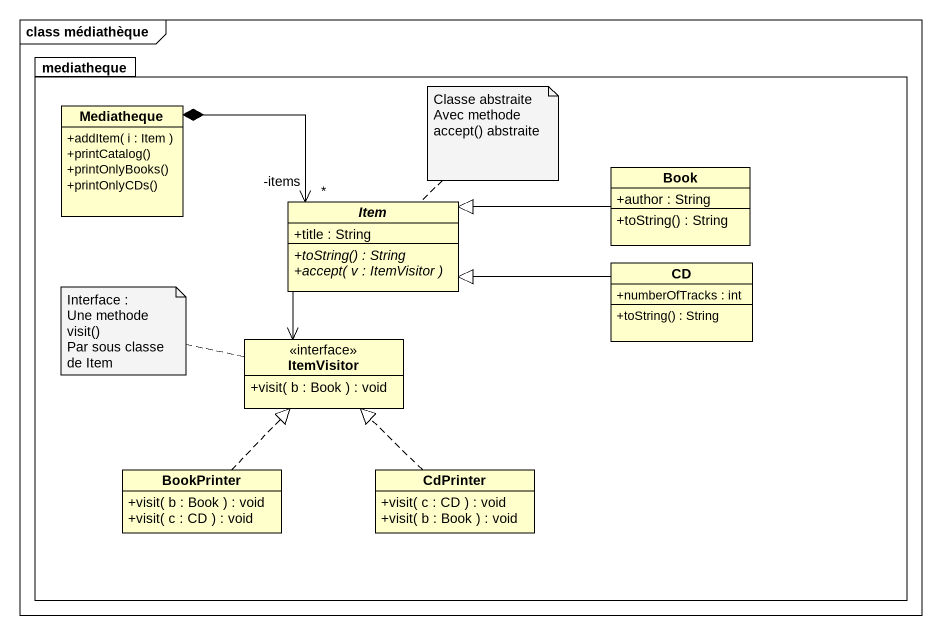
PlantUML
@startuml
mainframe class médiathèque
hide circle
hide empty members
skinparam classAttributeIconSize 0
package mediatheque {
  class Mediatheque {
    +addItem( i : Item )
    +printCatalog()
    +printOnlyBooks()
    +printOnlyCDs()
  }
  class Book {
    +author : String
    +toString() : String
  }
  abstract class Item {
    +title : String
    {abstract} +toString() : String
    {abstract} +accept( v : ItemVisitor )
  }
  class CD {
    +numberOfTracks : int
    +toString() : String
  }
  interface ItemVisitor {
    +visit( b : Book ) : void
  }
  class BookPrinter {
    +visit( b : Book ) : void
    +visit( c : CD ) : void
  }
  class CdPrinter {
    +visit( c : CD ) : void
    +visit( b : Book ) : void
  }
}
Mediatheque *-right-> "*\n-items" Item
Book -left-|> Item
Item --> ItemVisitor
CD -left-|> Item
BookPrinter .up.|> ItemVisitor
CdPrinter .up.|> ItemVisitor
note top of Item
  Classe abstraite
  Avec methode accept() abstraite
end note
note left of ItemVisitor
  Interface :
  Une methode visit()
  Par sous classe de Item
end note
@enduml
